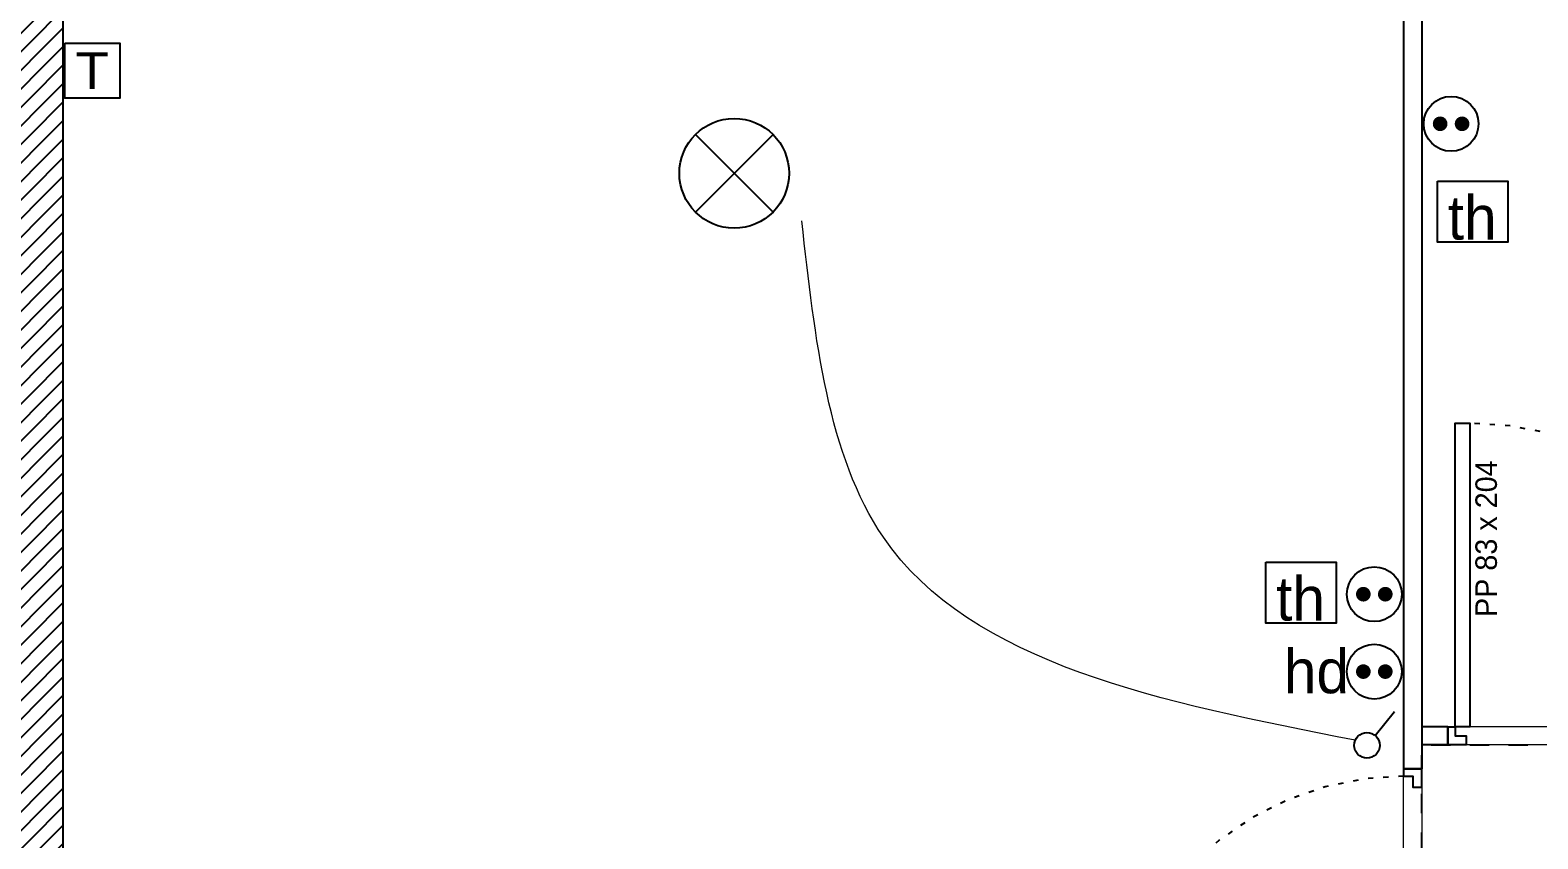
# Model space of a CAD drawing. Header units: centimetres. Extents: x 2648 to 12729, y 1890 to 6224.
# Drawn here: x 9051.8 to 9464.1, y 4538.7 to 4759.9 of the extents above; entities that cross this region are included whole.
import ezdxf

# ---------------------------------------------------------------- set-up
doc = ezdxf.new("R2010")
doc.units = ezdxf.units.CM
doc.linetypes.add('Style de ligne -18', pattern=[0.164042, 0.054681, -0.109361])
doc.linetypes.add('VW-01', pattern=[0.41656, 0.20828, -0.20828])
for name, color, linetype in [('B Faux plafonds', 9, 'Continuous'), ('B GÈnÈral_Hatch', 252, 'Continuous'), ('B Général', 252, 'Continuous'), ('C ANNOTATIONS-prestations', 252, 'Continuous'), ('D SURFACES-shab', 252, 'Continuous')]:
    doc.layers.add(name, color=color, linetype=linetype)
doc.layers.add('prlm-ELEC-CFA', color=1, linetype='Continuous', lineweight=25)
doc.layers.add('prlm-ELEC-CFO', color=10, linetype='Continuous', lineweight=25)
doc.styles.add('Eurostile', font='Eurosti.TTF')
doc.styles.add('prlm-elec-cfa', font='comic.ttf', dxfattribs={"height": 12})
doc.styles.add('prlm-elec-cfo', font='comic.ttf', dxfattribs={"height": 12})
doc.styles.get("Standard").update_dxf_attribs({"font": 'isocp.shx', "height": 15})

# ---------------------------------------------------------------- blocks, each defined once
blk = doc.blocks.new('xi.TEL')
at = {"layer": 'prlm-ELEC-CFA', "color": 0, "linetype": 'ByBlock', "lineweight": -2, "flags": 128}
blk.add_lwpolyline([(-7.5, 7.5), (7.5, 7.5), (7.5, -7.5), (-7.5, -7.5)], close=True, dxfattribs=at)
at = {"layer": 'prlm-ELEC-CFA', "color": 0, "linetype": 'ByBlock', "insert": (0, 0), "char_height": 10, "width": 11.36, "attachment_point": 5}
blk.add_mtext('{\\fVerdana|b0|i0|c0|p34;T}', dxfattribs=at)
blk = doc.blocks.new('xi.PC')
at = {"color": 0, "lineweight": 5}
blk.add_wipeout([(-7.5, -7.5), (7.5, -7.5), (7.5, 7.5), (-7.5, 7.5)], dxfattribs=at).dxf.layer = 'prlm-ELEC-CFO'
at = {"layer": 'prlm-ELEC-CFO', "color": 0, "linetype": 'ByBlock', "lineweight": 5, "const_width": 2}
for points in [[(-4, 0, 1), (-2, 0, 1)], [(2, 0, 1), (4, 0, 1)]]:
    blk.add_lwpolyline(points, format="xyb", close=True, dxfattribs=at)
at = {"layer": 'prlm-ELEC-CFO', "color": 0, "linetype": 'ByBlock', "lineweight": -2}
blk.add_circle((0, 0), 7.5, dxfattribs=at)
blk = doc.blocks.new('xi.PCHD')
at = {"color": 0, "lineweight": 5}
blk.add_wipeout([(-7.5, -7.5), (7.5, -7.5), (7.5, 7.5), (-7.5, 7.5)], dxfattribs=at).dxf.layer = 'prlm-ELEC-CFO'
at = {"layer": 'prlm-ELEC-CFO', "color": 0, "linetype": 'ByBlock', "lineweight": 5, "const_width": 2}
for points in [[(-4, 0, 1), (-2, 0, 1)], [(2, 0, 1), (4, 0, 1)]]:
    blk.add_lwpolyline(points, format="xyb", close=True, dxfattribs=at)
at = {"layer": 'prlm-ELEC-CFO', "color": 0, "linetype": 'ByBlock', "lineweight": -2}
blk.add_circle((0, 0), 7.5, dxfattribs=at)
blk = doc.blocks.new('xi.SA')
at = {"layer": 'prlm-ELEC-CFO', "color": 0}
blk.add_lwpolyline([(0.2, -1.28), (5.5, 5.28)], dxfattribs=at)
blk.add_circle((-2, -4), 3.5, dxfattribs=at)
blk = doc.blocks.new('xi.PTCE')
at = {"layer": 'prlm-ELEC-CFO', "color": 0}
for points in [[(-10.61, 10.61), (10.61, -10.61)], [(10.61, 10.61), (-10.61, -10.61)]]:
    blk.add_lwpolyline(points, dxfattribs=at)
at = {"layer": 'prlm-ELEC-CFO', "color": 0, "linetype": 'ByBlock'}
blk.add_circle((0, 0), 15, dxfattribs=at)
blk = doc.blocks.new('B 80.PP 80')
at = {"layer": 'B Général', "flags": 128}
blk.add_lwpolyline([(-43, 2.5), (-43, 85.5), (-39, 85.5), (-39, 2.5)], close=True, dxfattribs=at)
at = {"layer": 'B Général', "linetype": 'Style de ligne -18', "ltscale": 25.4, "flags": 128}
blk.add_lwpolyline([(46, 2.5), (45.27, 13.33), (43.1, 23.98), (39.53, 34.26), (34.61, 44), (28.44, 53.03), (21.1, 61.19), (12.74, 68.35), (3.5, 74.38), (-6.47, 79.18), (-17, 82.67), (-27.91, 84.79), (-39, 85.5)], dxfattribs=at)
at = {"layer": 'B Général', "linetype": 'Continuous', "flags": 128}
for points in [[(-45, 2.5), (-43, 2.5), (-43, 0), (-40, 0), (-40, -2.5), (-45, -2.5)], [(48, 2.5), (46, 2.5), (46, 0), (43, 0), (43, -2.5), (48, -2.5), (48, -2.5), (48, -2.5), (48, 1.79), (48, 1.79)]]:
    blk.add_lwpolyline(points, close=True, dxfattribs=at)
at = {"layer": 'C ANNOTATIONS-prestations', "insert": (-37.5, 32.5), "char_height": 5.8825, "attachment_point": 1, "rotation": 90, "line_spacing_factor": 0.894142, "style": 'Eurostile'}
blk.add_mtext('PP 83 x 204', dxfattribs=at)

msp = doc.modelspace()

# ---------------------------------------------------------------- hatches: boundary and pattern name
at = {"layer": 'B GÈnÈral_Hatch', "linetype": 'Continuous'}
h = msp.add_hatch(dxfattribs=at)
h.set_pattern_fill('50_BETON', color=256, style=0, pattern_type=2)
h.set_pattern_definition([(45, (0, 0), (2.4253472, -2.6458333), [])])
h.paths.add_polyline_path([(9060.796, 5118.341), (9042.796, 5118.341), (9042.796, 4251.003), (9060.796, 4251.003)])

# ---------------------------------------------------------------- linework, layer by layer
at = {"layer": 'B Faux plafonds', "linetype": 'VW-01', "ltscale": 25.4, "flags": 128}
msp.add_lwpolyline([(9559.663, 4393.397), (9706.16, 4393.397), (9706.16, 4300.397), (9439.484, 4300.308), (9439.484, 4300.314), (9432.329, 4300.314), (9432.329, 4367.315), (9367.329, 4367.315), (9367.329, 4457.315), (9432.344, 4457.315), (9432.344, 4564.372), (9559.484, 4564.372)], close=True, dxfattribs=at)
at = {"layer": 'B Général', "linetype": 'Continuous', "lineweight": 18}
msp.add_line((9060.796, 5118.341), (9060.796, 4300.297), dxfattribs=at)
at = {"layer": 'B Général', "linetype": 'Continuous'}
for p, q in [((9060.796, 5118.341), (9060.796, 4300.297)), ((9427.344, 4883.389), (9427.344, 4557.815)), ((9427.344, 4883.389), (9427.344, 4557.815)), ((9432.344, 4883.389), (9432.344, 4557.815)), ((9432.344, 4883.389), (9432.344, 4568.397)), ((9439.484, 4569.372), (9432.344, 4569.372)), ((9439.484, 4569.372), (9432.344, 4569.372)), ((9439.484, 4569.372), (9439.484, 4564.372)), ((9439.484, 4564.372), (9432.344, 4564.372)), ((9439.484, 4564.372), (9432.344, 4564.372)), ((9432.344, 4563.397), (9432.344, 4557.815)), ((9427.344, 4557.815), (9432.344, 4557.815))]:
    msp.add_line(p, q, dxfattribs=at)
at = {"layer": 'B Général', "linetype": 'Style de ligne -18', "ltscale": 25.4, "flags": 128}
msp.add_lwpolyline([(9427.344, 4555.815), (9416.51, 4555.088), (9405.862, 4552.919), (9395.581, 4549.345), (9385.844, 4544.427), (9376.817, 4538.25), (9368.654, 4530.919), (9361.496, 4522.56), (9355.464, 4513.315), (9350.662, 4503.343), (9347.172, 4492.815), (9345.054, 4481.91), (9344.344, 4470.815)], dxfattribs=at)
at = {"layer": 'B Général', "linetype": 'Continuous', "flags": 128}
msp.add_lwpolyline([(9427.344, 4557.815), (9427.344, 4555.815), (9429.844, 4555.815), (9429.844, 4552.815), (9432.344, 4552.815), (9432.344, 4557.815), (9432.344, 4557.815), (9432.344, 4557.815), (9428.058, 4557.815), (9428.058, 4557.815)], close=True, dxfattribs=at)
at = {"layer": 'D SURFACES-shab', "lineweight": 18, "flags": 128}
for points in [[(9060.795, 4306.288), (9348.344, 4306.288), (9348.344, 4367.315), (9362.329, 4367.315), (9362.329, 4397.317), (9362.329, 4397.317), (9362.329, 4462.315), (9427.344, 4462.315), (9427.344, 4883.389), (9060.795, 4883.389), (9060.795, 4492.394), (9060.795, 4492.394), (9060.795, 4426.288), (9060.795, 4426.288)], [(9432.344, 4883.389), (9794.484, 4883.389), (9794.484, 4569.372), (9432.344, 4569.372)], [(9432.329, 4367.315), (9432.329, 4300.376), (9558.484, 4300.301), (9558.484, 4564.372), (9432.344, 4564.372), (9432.344, 4457.315), (9367.329, 4457.315), (9367.329, 4367.315)]]:
    msp.add_lwpolyline(points, close=True, dxfattribs=at)

# ---------------------------------------------------------------- block references
at = {"layer": 'B Général'}
msp.add_blockref('B 80.PP 80', (9484.484, 4566.872), dxfattribs=at)
at = {"layer": 'prlm-ELEC-CFA'}
msp.add_blockref('xi.TEL', (9068.796, 4748.826), dxfattribs=at)
at = {"layer": 'prlm-ELEC-CFO'}
msp.add_blockref('xi.PTCE', (9244.331, 4720.73), dxfattribs=at)

# ---------------------------------------------------------------- next in the draw order: block references
for p in [(9440.344, 4734.271), (9419.344, 4605.612)]:
    msp.add_blockref('xi.PC', p, dxfattribs=at)

# ---------------------------------------------------------------- next in the draw order: texts
at = {"layer": 'prlm-ELEC-CFO', "lineweight": 20, "char_height": 12, "attachment_point": 5, "line_spacing_factor": 0.8, "bg_fill": 3, "box_fill_scale": 1.1, "bg_fill_color": 256, "bg_fill_transparency": 0}
for s, insert, style in [('th', (9446.113, 4708.525), 'prlm-elec-cfa'), ('hd', (9403.512, 4584.444), 'prlm-elec-cfo')]:
    msp.add_mtext(s, dxfattribs=dict(at, insert=insert, style=style))

# ---------------------------------------------------------------- next in the draw order: linework, layer by layer
at = {"layer": 'prlm-ELEC-CFO'}
msp.add_lwpolyline([(9436.578, 4718.615), (9455.888, 4718.615), (9455.888, 4701.938), (9436.578, 4701.938)], close=True, dxfattribs=at)

# ---------------------------------------------------------------- next in the draw order: block references
msp.add_blockref('xi.PCHD', (9419.344, 4584.444), dxfattribs=at)

# ---------------------------------------------------------------- next in the draw order: linework, layer by layer
at = {"layer": 'prlm-ELEC-CFO', "lineweight": 13}
msp.add_spline([(9414.129, 4565.651), (9285.111, 4621.215), (9262.811, 4707.691)], degree=3, dxfattribs=at)

# ---------------------------------------------------------------- next in the draw order: block references
at = {"layer": 'prlm-ELEC-CFO'}
msp.add_blockref('xi.SA', (9419.344, 4568.267), dxfattribs=at)

# ---------------------------------------------------------------- next in the draw order: texts
at = {"layer": 'prlm-ELEC-CFO', "lineweight": 20, "insert": (9399.183, 4604.32), "char_height": 12, "attachment_point": 5, "line_spacing_factor": 0.8, "style": 'prlm-elec-cfa', "bg_fill": 3, "box_fill_scale": 1.1, "bg_fill_color": 256, "bg_fill_transparency": 0}
msp.add_mtext('th', dxfattribs=at)

# ---------------------------------------------------------------- next in the draw order: linework, layer by layer
at = {"layer": 'prlm-ELEC-CFO'}
msp.add_lwpolyline([(9389.649, 4614.411), (9408.959, 4614.411), (9408.959, 4597.733), (9389.649, 4597.733)], close=True, dxfattribs=at)

doc.saveas('drawing.dxf')
